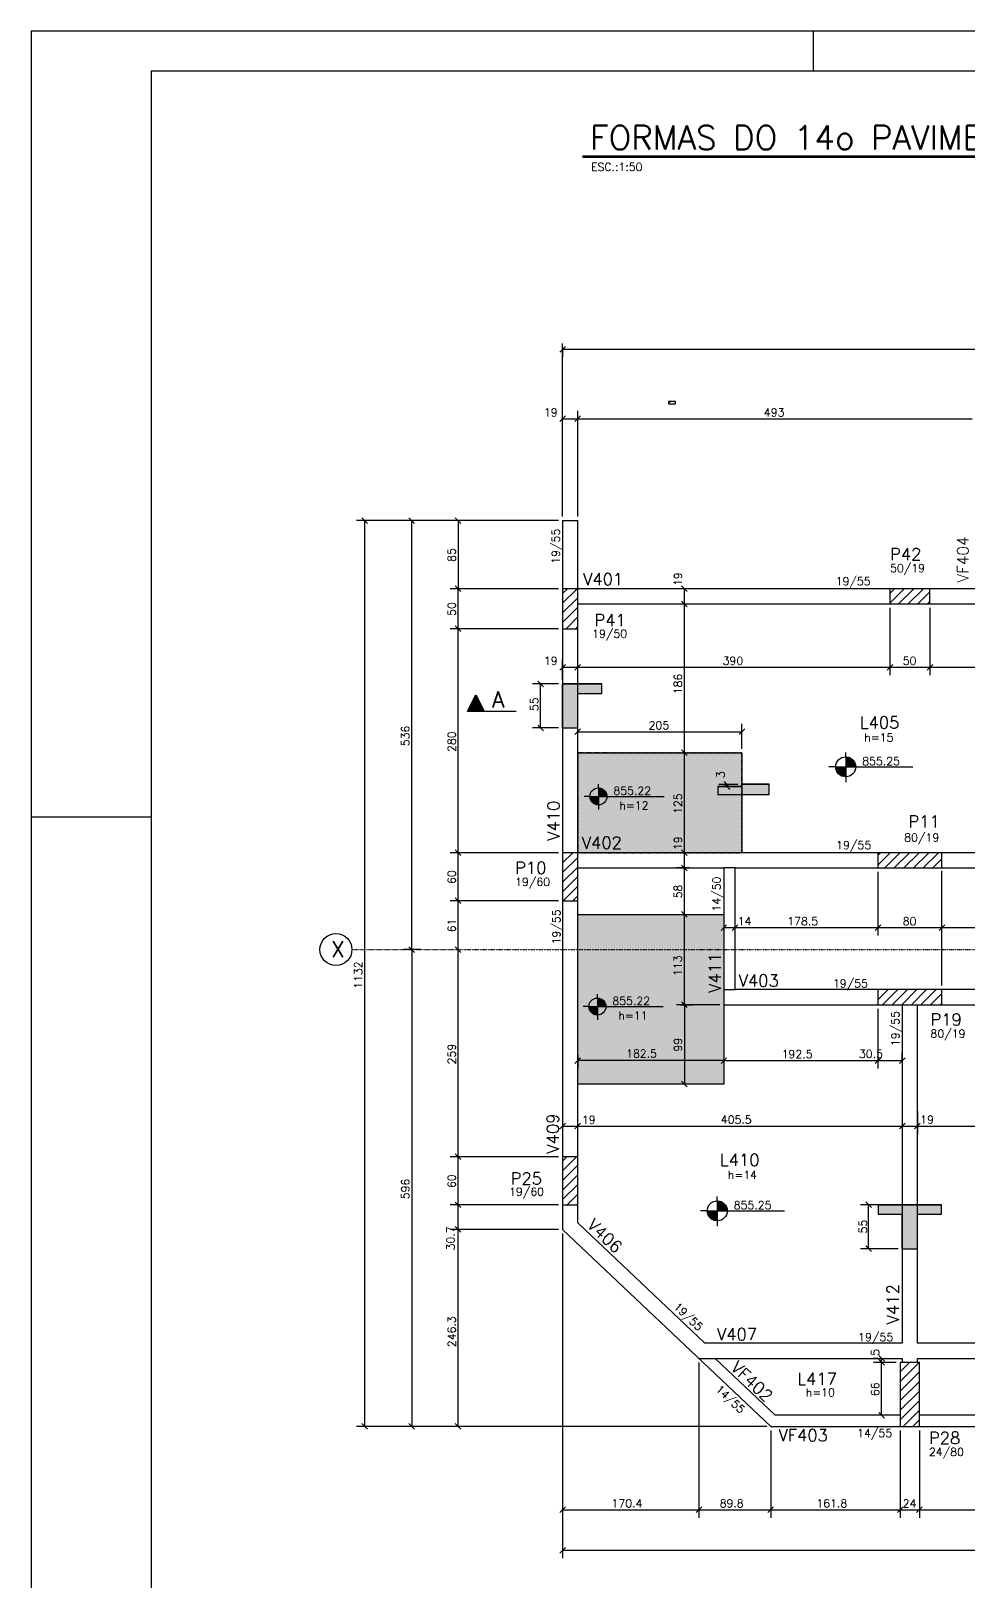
# Model space of a CAD drawing. Extents: x 1435 to 7619, y 830 to 3800.
# Drawn here: x 1435 to 2607, y 1862 to 3800 of the extents above; entities that cross this region are included whole.
import ezdxf

# ---------------------------------------------------------------- set-up
doc = ezdxf.new("R2010")
doc.units = 0
doc.header["$MEASUREMENT"] = 0
doc.linetypes.add('ESTILO_TQS_0004', pattern=[2, 0.5, -0.4, 0.1, -0.4, 0.1, -0.5])
for name, color, linetype in [('1', 1, 'CONTINUOUS'), ('2', 2, 'CONTINUOUS'), ('3', 3, 'CONTINUOUS'), ('4', 4, 'CONTINUOUS'), ('6', 6, 'CONTINUOUS'), ('7', 7, 'CONTINUOUS'), ('8', 8, 'CONTINUOUS'), ('9', 9, 'CONTINUOUS')]:
    doc.layers.add(name, color=color, linetype=linetype)
doc.styles.get("Standard").update_dxf_attribs({"font": 'ROMANS.SHX'})

msp = doc.modelspace()

# ---------------------------------------------------------------- linework, layer by layer
at = {"layer": '1', "linetype": 'Continuous'}
msp.add_line((1584.828547, 2817.302282), (1434.82608, 2817.302282), dxfattribs=at)
for points in [[(1434.82608, 829.928975), (7619.060405, 829.928975), (7619.060405, 3799.928975), (1434.82608, 3799.928975), (1434.82608, 829.928975)], [(2231.265328, 3334.087197), (2240.210004, 3334.087197), (2240.210004, 3336.950955), (2231.265328, 3336.950955), (2231.265328, 3334.087197)]]:
    msp.add_lwpolyline(points, dxfattribs=at)
at = {"layer": '2', "linetype": 'Continuous'}
for p, q in [((2095.554466, 3398.772644), (2102.625534, 3405.843712)), ((2095.554466, 3311.782786), (2102.625534, 3318.853854)), ((2114.554466, 3311.782786), (2121.625534, 3318.853854)), ((2114.554466, 3311.782786), (2121.625534, 3318.853854)), ((1848.205425, 3191.560534), (1855.276492, 3184.489466)), ((1914.0578, 3184.489466), (1906.986732, 3191.560534)), ((1964.978499, 3191.560534), (1972.049567, 3184.489466)), ((1972.049567, 3099.489466), (1964.978499, 3106.560534)), ((1972.049567, 3099.489466), (1964.978499, 3106.560534)), ((1964.978499, 3106.560534), (1972.049567, 3099.489466)), ((2254.842302, 3099.489466), (2247.771234, 3106.560534)), ((2254.842302, 3099.489466), (2247.771234, 3106.560534)), ((2254.842302, 3080.489466), (2247.771234, 3087.560534)), ((2254.842302, 3080.489466), (2247.771234, 3087.560534)), ((2254.842302, 3080.489466), (2247.771234, 3087.560534)), ((1972.049567, 3049.489466), (1964.978499, 3056.560534)), ((1972.049567, 3049.489466), (1964.978499, 3056.560534)), ((2095.554466, 3001.331838), (2102.625534, 3008.402905)), ((2114.554466, 3001.331838), (2121.625534, 3008.402905)), ((2114.554466, 3001.331838), (2121.625534, 3008.402905)), ((2504.554466, 3001.331838), (2511.625534, 3008.402905)), ((2504.554466, 3001.331838), (2511.625534, 3008.402905)), ((2554.554466, 3001.331838), (2561.625534, 3008.402905)), ((2554.554466, 3001.331838), (2561.625534, 3008.402905)), ((2075.211779, 2980.561824), (2068.140711, 2987.632892)), ((2075.211779, 2925.561824), (2068.140711, 2932.632892)), ((2114.554466, 2920.703345), (2121.625534, 2927.774413)), ((2319.554466, 2920.703345), (2326.625534, 2927.774413)), ((2254.842302, 2894.489466), (2247.771234, 2901.560534)), ((2254.842302, 2894.489466), (2247.771234, 2901.560534)), ((2300.838257, 2862.248596), (2307.909324, 2855.177528)), ((2300.838257, 2859.248596), (2307.909324, 2852.177528)), ((1972.049567, 2769.489466), (1964.978499, 2776.560534)), ((1972.049567, 2769.489466), (1964.978499, 2776.560534)), ((1972.049567, 2769.489466), (1964.978499, 2776.560534)), ((2254.842302, 2769.489466), (2247.771234, 2776.560534)), ((2254.842302, 2769.489466), (2247.771234, 2776.560534)), ((2254.842302, 2769.489466), (2247.771234, 2776.560534)), ((2254.842302, 2769.489466), (2247.771234, 2776.560534)), ((2254.842302, 2750.489466), (2247.771234, 2757.560534)), ((2254.842302, 2750.489466), (2247.771234, 2757.560534)), ((2254.842302, 2750.489466), (2247.771234, 2757.560534)), ((2533.09, 2763.525), (2533.09, 2763.525)), ((2108.59, 2743.025), (2108.59, 2743.025)), ((1972.049567, 2709.489466), (1964.978499, 2716.560534)), ((1972.049567, 2709.489466), (1964.978499, 2716.560534)), ((2254.842302, 2692.489466), (2247.771234, 2699.560534)), ((2254.842302, 2692.489466), (2247.771234, 2699.560534)), ((2297.054466, 2675.902112), (2304.125534, 2682.973179)), ((2297.054466, 2675.902112), (2304.125534, 2682.973179)), ((2311.054466, 2675.902112), (2318.125534, 2682.973179)), ((2311.054466, 2675.902112), (2318.125534, 2682.973179)), ((2489.554466, 2675.902112), (2496.625534, 2682.973179)), ((2489.554466, 2675.902112), (2496.625534, 2682.973179)), ((2569.554466, 2675.902112), (2576.625534, 2682.973179)), ((2569.554466, 2675.902112), (2576.625534, 2682.973179)), ((1906.986732, 2655.560534), (1914.0578, 2648.489466)), ((1906.986732, 2655.560534), (1914.0578, 2648.489466)), ((1914.0578, 2648.489466), (1906.986732, 2655.560534)), ((1972.049567, 2648.489466), (1964.978499, 2655.560534)), ((1972.049567, 2648.489466), (1964.978499, 2655.560534)), ((2254.842302, 2579.489466), (2247.771234, 2586.560534)), ((2247.771234, 2586.560534), (2254.842302, 2579.489466)), ((2254.842302, 2579.489466), (2247.771234, 2586.560534)), ((2533.09, 2592.525), (2533.09, 2592.525)), ((2121.625534, 2516.885123), (2114.554466, 2509.814055)), ((2297.054466, 2509.814055), (2304.125534, 2516.885123)), ((2304.125534, 2516.885123), (2297.054466, 2509.814055)), ((2489.554466, 2509.814055), (2496.625534, 2516.885123)), ((2489.554466, 2509.814055), (2496.625534, 2516.885123)), ((2520.054466, 2509.814055), (2527.125534, 2516.885123)), ((2247.771234, 2487.560534), (2254.842302, 2480.489466)), ((2095.554466, 2427.94605), (2102.625534, 2435.017118)), ((2114.554466, 2427.94605), (2121.625534, 2435.017118)), ((2114.554466, 2427.94605), (2121.625534, 2435.017118)), ((2520.054466, 2427.94605), (2527.125534, 2435.017118)), ((2520.054466, 2427.94605), (2527.125534, 2435.017118)), ((2539.054466, 2427.94605), (2546.125534, 2435.017118)), ((2539.054466, 2427.94605), (2546.125534, 2435.017118)), ((2539.054466, 2427.94605), (2546.125534, 2435.017118)), ((1972.049567, 2389.489466), (1964.978499, 2396.560534)), ((1972.049567, 2389.489466), (1964.978499, 2396.560534)), ((2108.59, 2363.025), (2108.59, 2363.025)), ((1972.049567, 2329.489466), (1964.978499, 2336.560534)), ((1972.049567, 2329.489466), (1964.978499, 2336.560534)), ((2484.947986, 2329.642791), (2477.876919, 2336.713858)), ((2484.947986, 2329.642791), (2477.876919, 2336.713858)), ((1972.049567, 2298.780615), (1964.978499, 2305.851682)), ((1972.049567, 2298.780615), (1964.978499, 2305.851682)), ((2484.947986, 2274.642791), (2477.876919, 2281.713858)), ((2484.947986, 2274.642791), (2477.876919, 2281.713858)), ((2501.19342, 2137.489466), (2494.122352, 2144.560534)), ((2501.19342, 2132.489466), (2494.122352, 2139.560534)), ((2501.19342, 2132.489466), (2494.122352, 2139.560534)), ((2533.09, 2096.025), (2533.09, 2096.025)), ((1848.205425, 2059.560534), (1855.276492, 2052.489466)), ((1906.986732, 2059.560534), (1914.0578, 2052.489466)), ((1972.049567, 2052.489466), (1964.978499, 2059.560534)), ((2501.19342, 2066.489466), (2494.122352, 2073.560534)), ((2095.554466, 1948.438085), (2102.625534, 1955.509152)), ((2265.95076, 1948.438085), (2273.021828, 1955.509152)), ((2265.95076, 1948.438085), (2273.021828, 1955.509152)), ((2355.751659, 1948.438085), (2362.822726, 1955.509152)), ((2355.751659, 1948.438085), (2362.822726, 1955.509152)), ((2517.554466, 1948.438085), (2524.625534, 1955.509152)), ((2517.554466, 1948.438085), (2524.625534, 1955.509152)), ((2541.554466, 1948.438085), (2548.625534, 1955.509152)), ((2541.554466, 1948.438085), (2548.625534, 1955.509152)), ((2095.554466, 1897.874697), (2102.625534, 1904.945765))]:
    msp.add_line(p, q, dxfattribs=at)
at = {"layer": '3', "linetype": 'Continuous'}
for p, q in [((2412.353006, 3799.928975), (2412.353006, 3749.929475)), ((2099.09, 3084.796853), (2117.318147, 3103.025)), ((2099.09, 3096.817668), (2105.297332, 3103.025)), ((2508.09, 3085.089133), (2526.025867, 3103.025)), ((2508.09, 3097.109949), (2514.005051, 3103.025)), ((2519.046682, 3084.025), (2538.046682, 3103.025)), ((2531.067497, 3084.025), (2550.067497, 3103.025)), ((2099.09, 3072.776038), (2118.09, 3091.776038)), ((2543.088312, 3084.025), (2558.09, 3099.026688)), ((2555.109128, 3084.025), (2558.09, 3087.005872)), ((2099.09, 3060.755222), (2118.09, 3079.755222)), ((2103.380593, 3053.025), (2118.09, 3067.734407)), ((2115.401408, 3053.025), (2118.09, 3055.713592)), ((2452.887111, 2892.923534), (2452.887111, 2898.428278)), ((2452.887111, 2892.923534), (2452.887111, 2867.923534)), ((2452.887111, 2892.316186), (2456.736236, 2892.316186)), ((2452.887111, 2891.523337), (2458.635573, 2891.523337)), ((2452.887111, 2890.730488), (2459.959369, 2890.730488)), ((2452.887111, 2889.937627), (2460.99463, 2889.937627)), ((2452.887111, 2889.144838), (2461.84197, 2889.144838)), ((2452.887111, 2888.351989), (2462.550979, 2888.351989)), ((2440.387111, 2880.423534), (2431.960407, 2880.423534)), ((2452.887063, 2879.630732), (2440.387063, 2879.630732)), ((2440.387111, 2880.423534), (2465.387111, 2880.423534)), ((2452.887063, 2878.837883), (2440.488057, 2878.837883)), ((2452.887063, 2878.045034), (2440.61542, 2878.045034)), ((2452.887063, 2877.252185), (2440.796046, 2877.252185)), ((2452.887063, 2876.459384), (2441.032319, 2876.459384)), ((2452.887063, 2875.666487), (2441.327624, 2875.666487)), ((2452.887063, 2874.873686), (2441.686683, 2874.873686)), ((2452.887063, 2874.080837), (2442.115836, 2874.080837)), ((2452.887063, 2873.287987), (2442.623858, 2873.287987)), ((2452.887063, 2872.495138), (2443.223243, 2872.495138)), ((2452.887063, 2871.702337), (2443.932204, 2871.702337)), ((2452.887063, 2870.909428), (2444.779544, 2870.909428)), ((2452.887063, 2870.116627), (2445.814805, 2870.116627)), ((2452.887063, 2869.323778), (2447.1386, 2869.323778)), ((2452.887111, 2887.559128), (2463.150315, 2887.559128)), ((2452.887111, 2886.766279), (2463.658338, 2886.766279)), ((2452.887111, 2885.973429), (2464.087491, 2885.973429)), ((2452.887111, 2885.18058), (2464.446549, 2885.18058)), ((2452.887111, 2884.387731), (2464.741855, 2884.387731)), ((2452.887111, 2883.59493), (2464.978128, 2883.59493)), ((2452.887111, 2882.802081), (2465.158706, 2882.802081)), ((2452.887111, 2882.009232), (2465.286117, 2882.009232)), ((2452.887111, 2881.216383), (2465.387111, 2881.216383)), ((2465.387111, 2880.423534), (2536.80986, 2880.423534)), ((2143.792184, 2854.058322), (2143.792184, 2858.737354)), ((2143.792184, 2854.058322), (2143.792184, 2832.808322)), ((2143.792184, 2853.542076), (2147.06394, 2853.542076)), ((2143.792184, 2852.868155), (2148.678377, 2852.868155)), ((2143.792184, 2852.194233), (2149.803603, 2852.194233)), ((2143.792184, 2851.520301), (2150.683575, 2851.520301)), ((2143.792184, 2850.84643), (2151.403814, 2850.84643)), ((2143.792184, 2850.172508), (2152.006472, 2850.172508)), ((2143.792184, 2849.498577), (2152.515908, 2849.498577)), ((2452.887063, 2868.530929), (2449.037986, 2868.530929)), ((2452.887111, 2867.923534), (2452.887111, 2861.055001)), ((2133.167184, 2843.433322), (2126.004486, 2843.433322)), ((2143.792144, 2842.759441), (2133.167144, 2842.759441)), ((2133.167184, 2843.433322), (2154.417184, 2843.433322)), ((2143.792144, 2842.085519), (2133.252989, 2842.085519)), ((2143.792144, 2841.411597), (2133.361247, 2841.411597)), ((2143.792144, 2840.737676), (2133.514779, 2840.737676)), ((2143.792144, 2840.063794), (2133.715611, 2840.063794)), ((2143.792144, 2839.389832), (2133.966621, 2839.389832)), ((2143.792144, 2838.715951), (2134.27182, 2838.715951)), ((2143.792144, 2838.042029), (2134.636601, 2838.042029)), ((2143.792144, 2837.368108), (2135.06842, 2837.368108)), ((2143.792144, 2836.694186), (2135.577896, 2836.694186)), ((2143.792144, 2836.020305), (2136.180514, 2836.020305)), ((2143.792144, 2835.346332), (2136.900752, 2835.346332)), ((2143.792144, 2834.672451), (2137.780724, 2834.672451)), ((2143.792144, 2833.998529), (2138.90595, 2833.998529)), ((2143.792144, 2833.324608), (2140.520428, 2833.324608)), ((2143.792184, 2848.824655), (2152.947727, 2848.824655)), ((2143.792184, 2848.150733), (2153.312507, 2848.150733)), ((2143.792184, 2847.476812), (2153.617707, 2847.476812)), ((2143.792184, 2846.80289), (2153.868717, 2846.80289)), ((2143.792184, 2846.129009), (2154.069548, 2846.129009)), ((2143.792184, 2845.455087), (2154.22304, 2845.455087)), ((2143.792184, 2844.781165), (2154.331339, 2844.781165)), ((2143.792184, 2844.107244), (2154.417184, 2844.107244)), ((2143.792184, 2832.808322), (2143.792184, 2826.970069)), ((2154.417184, 2843.433322), (2225.839933, 2843.433322)), ((2099.09, 2760.23484), (2111.88016, 2773.025)), ((2099.09, 2772.255656), (2099.859344, 2773.025)), ((2493.09, 2757.547936), (2508.567064, 2773.025)), ((2493.09, 2769.568751), (2496.546249, 2773.025)), ((2501.587879, 2754.025), (2520.587879, 2773.025)), ((2513.608694, 2754.025), (2532.608694, 2773.025)), ((2525.62951, 2754.025), (2544.62951, 2773.025)), ((2537.650325, 2754.025), (2556.650325, 2773.025)), ((2549.67114, 2754.025), (2568.67114, 2773.025)), ((2099.09, 2748.214025), (2118.09, 2767.214025)), ((2099.09, 2736.19321), (2118.09, 2755.19321)), ((2561.691956, 2754.025), (2573.09, 2765.423044)), ((2099.09, 2724.172395), (2118.09, 2743.172395)), ((2099.963421, 2713.025), (2118.09, 2731.151579)), ((2111.984236, 2713.025), (2118.09, 2719.130764)), ((2493.09, 2589.256522), (2505.858478, 2602.025)), ((2493.09, 2601.277338), (2493.837662, 2602.025)), ((2498.879293, 2583.025), (2517.879293, 2602.025)), ((2510.900108, 2583.025), (2529.900108, 2602.025)), ((2522.920924, 2583.025), (2541.920924, 2602.025)), ((2534.941739, 2583.025), (2553.941739, 2602.025)), ((2546.962554, 2583.025), (2565.962554, 2602.025)), ((2131.940825, 2580.784402), (2124.778127, 2580.784402)), ((2142.565784, 2580.110521), (2131.940784, 2580.110521)), ((2131.940825, 2580.784402), (2153.190825, 2580.784402)), ((2142.565784, 2579.436599), (2132.026629, 2579.436599)), ((2142.565784, 2578.762677), (2132.134888, 2578.762677)), ((2142.565784, 2578.088756), (2132.28842, 2578.088756)), ((2142.565825, 2591.409402), (2142.565825, 2596.088434)), ((2142.565825, 2591.409402), (2142.565825, 2570.159402)), ((2142.565825, 2590.893157), (2145.837581, 2590.893157)), ((2142.565825, 2590.219235), (2147.452018, 2590.219235)), ((2142.565825, 2589.545313), (2148.577244, 2589.545313)), ((2142.565825, 2588.871381), (2149.457216, 2588.871381)), ((2142.565825, 2588.19751), (2150.177455, 2588.19751)), ((2142.565825, 2587.523589), (2150.780113, 2587.523589)), ((2142.565825, 2586.849657), (2151.289549, 2586.849657)), ((2142.565825, 2586.175735), (2151.721368, 2586.175735)), ((2142.565825, 2585.501813), (2152.086148, 2585.501813)), ((2142.565825, 2584.827892), (2152.391348, 2584.827892)), ((2142.565825, 2584.15397), (2152.642357, 2584.15397)), ((2142.565825, 2583.480089), (2152.843189, 2583.480089)), ((2142.565825, 2582.806167), (2152.996681, 2582.806167)), ((2142.565825, 2582.132245), (2153.10498, 2582.132245)), ((2142.565825, 2581.458324), (2153.190825, 2581.458324)), ((2153.190825, 2580.784402), (2224.613574, 2580.784402)), ((2558.983369, 2583.025), (2573.09, 2597.131631)), ((2571.004185, 2583.025), (2573.09, 2585.110815)), ((2142.565784, 2577.414874), (2132.489252, 2577.414874)), ((2142.565784, 2576.740912), (2132.740262, 2576.740912)), ((2142.565784, 2576.067031), (2133.045461, 2576.067031)), ((2142.565784, 2575.393109), (2133.410242, 2575.393109)), ((2142.565784, 2574.719188), (2133.842061, 2574.719188)), ((2142.565784, 2574.045266), (2134.351537, 2574.045266)), ((2142.565784, 2573.371385), (2134.954154, 2573.371385)), ((2142.565784, 2572.697412), (2135.674393, 2572.697412)), ((2142.565784, 2572.023531), (2136.554365, 2572.023531)), ((2142.565784, 2571.34961), (2137.679591, 2571.34961)), ((2142.565784, 2570.675688), (2139.294069, 2570.675688)), ((2142.565825, 2570.159402), (2142.565825, 2564.321149)), ((2099.09, 2375.568751), (2116.546249, 2393.025)), ((2099.09, 2387.589567), (2104.525433, 2393.025)), ((2099.09, 2363.547936), (2118.09, 2382.547936)), ((2099.09, 2351.527121), (2118.09, 2370.527121)), ((2099.09, 2339.506306), (2118.09, 2358.506306)), ((2104.62951, 2333.025), (2118.09, 2346.48549)), ((2116.650325, 2333.025), (2118.09, 2334.464675)), ((2292.334763, 2338.043089), (2292.334763, 2343.547833)), ((2292.334763, 2338.043089), (2292.334763, 2313.043089)), ((2292.334763, 2337.435742), (2296.183888, 2337.435742)), ((2292.334763, 2336.642893), (2298.083226, 2336.642893)), ((2292.334763, 2335.850044), (2299.407021, 2335.850044)), ((2292.334763, 2335.057183), (2300.442282, 2335.057183)), ((2292.334763, 2334.264393), (2301.289622, 2334.264393)), ((2292.334763, 2333.471544), (2301.998631, 2333.471544)), ((2292.334763, 2332.678683), (2302.597968, 2332.678683)), ((2292.334763, 2331.885834), (2303.10599, 2331.885834)), ((2292.334763, 2331.092985), (2303.535143, 2331.092985)), ((2292.334763, 2330.300136), (2303.894202, 2330.300136)), ((2292.334763, 2329.507287), (2304.189507, 2329.507287)), ((2292.334763, 2328.714485), (2304.42578, 2328.714485)), ((2292.334763, 2327.921636), (2304.606358, 2327.921636)), ((2292.334763, 2327.128787), (2304.733769, 2327.128787)), ((2292.334763, 2326.335938), (2304.834763, 2326.335938)), ((2279.834763, 2325.543089), (2271.408059, 2325.543089)), ((2292.334715, 2324.750288), (2279.834715, 2324.750288)), ((2279.834763, 2325.543089), (2304.834763, 2325.543089)), ((2292.334715, 2323.957439), (2279.93571, 2323.957439)), ((2292.334715, 2323.16459), (2280.063073, 2323.16459)), ((2292.334715, 2322.371741), (2280.243699, 2322.371741)), ((2292.334715, 2321.578939), (2280.479971, 2321.578939)), ((2292.334715, 2320.786043), (2280.775277, 2320.786043)), ((2292.334715, 2319.993241), (2281.134335, 2319.993241)), ((2292.334715, 2319.200392), (2281.563489, 2319.200392)), ((2292.334715, 2318.407543), (2282.071511, 2318.407543)), ((2292.334715, 2317.614694), (2282.670895, 2317.614694)), ((2292.334715, 2316.821893), (2283.379857, 2316.821893)), ((2292.334715, 2316.028984), (2284.227196, 2316.028984)), ((2292.334715, 2315.236183), (2285.262457, 2315.236183)), ((2292.334715, 2314.443333), (2286.586253, 2314.443333)), ((2292.334715, 2313.650484), (2288.485638, 2313.650484)), ((2292.334763, 2313.043089), (2292.334763, 2306.174557)), ((2304.834763, 2325.543089), (2376.257512, 2325.543089)), ((2521.09, 2112.38228), (2544.73272, 2136.025)), ((2521.09, 2124.403096), (2532.711904, 2136.025)), ((2521.09, 2100.361465), (2545.09, 2124.361465)), ((2521.09, 2088.34065), (2545.09, 2112.34065)), ((2521.09, 2076.319835), (2545.09, 2100.319835)), ((2521.09, 2064.299019), (2545.09, 2088.299019)), ((2524.836796, 2056.025), (2545.09, 2076.278204)), ((2536.857611, 2056.025), (2545.09, 2064.257389))]:
    msp.add_line(p, q, dxfattribs=at)
for points in [[(2099.09, 3188.025), (2099.09, 3103.025)], [(2099.09, 3188.025), (2118.09, 3188.025)], [(2118.09, 3103.025), (2118.09, 3188.025)], [(2508.09, 3103.025), (2118.09, 3103.025)], [(2960.59, 3103.025), (2558.09, 3103.025)], [(2118.09, 3084.025), (2508.09, 3084.025)], [(2558.09, 3084.025), (2960.59, 3084.025)], [(2099.09, 3053.025), (2099.09, 2773.025)], [(2118.09, 2773.025), (2118.09, 3053.025)], [(2307.59, 2773.025), (2118.09, 2773.025)], [(2493.09, 2773.025), (2307.59, 2773.025)], [(2960.59, 2773.025), (2573.09, 2773.025)], [(2118.09, 2754.025), (2300.59, 2754.025)], [(2300.59, 2754.025), (2300.59, 2583.025)], [(2314.59, 2754.025), (2300.59, 2754.025)], [(2314.59, 2754.025), (2493.09, 2754.025)], [(2314.59, 2602.025), (2314.59, 2754.025)], [(2573.09, 2754.025), (2960.59, 2754.025)], [(2099.09, 2713.025), (2099.09, 2393.025)], [(2118.09, 2393.025), (2118.09, 2713.025)], [(2300.59, 2602.025), (2314.59, 2602.025)], [(2493.09, 2602.025), (2314.59, 2602.025)], [(2960.59, 2602.025), (2573.09, 2602.025)], [(2300.59, 2583.025), (2493.09, 2583.025)], [(2523.59, 2583.025), (2523.59, 2160.025)], [(2542.59, 2160.025), (2542.59, 2583.025)], [(2573.09, 2583.025), (2960.59, 2583.025)], [(2099.09, 2333.025), (2099.09, 2302.316149)], [(2118.09, 2310.493423), (2118.09, 2333.025)], [(2277.052608, 2160.025), (2118.09, 2310.493423)], [(2099.09, 2302.316149), (2266.738799, 2143.625682)], [(2523.59, 2160.025), (2277.052608, 2160.025)], [(2960.59, 2160.025), (2542.59, 2160.025)], [(2266.738895, 2143.625591), (2359.287269, 2056.025)], [(2269.486438, 2141.025), (2523.59, 2141.025)], [(2364.862335, 2070.025), (2289.852173, 2141.025)], [(2523.59, 2141.025), (2523.59, 2136.025)], [(2542.59, 2141.025), (2960.59, 2141.025)], [(2542.59, 2136.025), (2542.59, 2141.025)], [(2359.287269, 2056.025), (2521.09, 2056.025)], [(2521.09, 2070.025), (2364.862335, 2070.025)], [(2958.09, 2070.025), (2545.09, 2070.025)], [(2545.09, 2056.025), (2958.09, 2056.025)]]:
    msp.add_lwpolyline(points, dxfattribs=at)
at = {"layer": '3', "linetype": 'ESTILO_TQS_0004'}
for points in [[(2118.09, 2773.025), (2323.09, 2773.025), (2323.09, 2898.025), (2118.09, 2898.025), (2118.09, 2773.025)], [(2300.59, 2484.025), (2118.09, 2484.025), (2118.09, 2696.025), (2300.59, 2696.025), (2300.59, 2484.025)]]:
    msp.add_lwpolyline(points, dxfattribs=at)
at = {"layer": '3', "linetype": 'Continuous'}
for centre, radius in [((2452.887111, 2880.423534), 12.5), ((2143.792184, 2843.433322), 10.625), ((1815.89007, 2652.025), 20), ((2142.565825, 2580.784402), 10.625), ((2292.334763, 2325.543089), 12.5)]:
    msp.add_circle(centre, radius, dxfattribs=at)
at = {"layer": '6', "linetype": 'Continuous'}
for p, q in [((2123.966424, 3644.156598), (2838.445667, 3644.156598)), ((2123.966424, 3642.358558), (2838.445667, 3642.358558)), ((1980.231679, 2949.704427), (1990.602476, 2970.446027)), ((1980.372728, 2949.79133), (1990.602476, 2970.250929)), ((1988.209225, 2965.659476), (1992.995776, 2965.659476)), ((1989.006979, 2967.255026), (1992.198027, 2967.255026)), ((1989.804728, 2968.850529), (1991.563679, 2968.850529)), ((1990.602476, 2970.446027), (2000.929821, 2949.79133)), ((1990.602476, 2970.250875), (2000.832272, 2949.791378)), ((2099.09, 2984.097358), (2099.09, 2984.097358)), ((2099.09, 2984.097358), (2118.09, 2984.097358)), ((2099.09, 2972.097358), (2099.09, 2984.097358)), ((2099.09, 2929.097358), (2099.09, 2972.097358)), ((2099.09, 2972.097358), (2099.09, 2972.097358)), ((2118.09, 2984.097358), (2148.09, 2984.097358)), ((2118.09, 2929.097358), (2118.09, 2972.097358)), ((2118.09, 2972.097358), (2148.09, 2972.097358)), ((2041.02943, 2949.704427), (1980.231679, 2949.704427)), ((1980.372728, 2949.791378), (2041.02943, 2949.791378)), ((1981.029428, 2951.29993), (2000.175572, 2951.29993)), ((1981.827176, 2952.895427), (1999.377776, 2952.895427)), ((1982.624925, 2954.49093), (1998.580027, 2954.49093)), ((1983.422727, 2956.086427), (1997.782279, 2956.086427)), ((1984.220476, 2957.681978), (1996.98453, 2957.681978)), ((1985.018224, 2959.277475), (1996.186782, 2959.277475)), ((1985.815979, 2960.872978), (1995.389021, 2960.872978)), ((1986.613727, 2962.468475), (1994.591273, 2962.468475)), ((1987.411476, 2964.063978), (1993.793524, 2964.063978)), ((2099.09, 2929.097358), (2118.09, 2929.097358)), ((2293.09, 2855.713062), (2323.09, 2855.713062)), ((2323.09, 2855.713062), (2323.09, 2858.713062)), ((2323.09, 2858.713062), (2357.058255, 2858.713062)), ((2293.09, 2845.713062), (2357.058255, 2845.713062)), ((2493.59, 2333.178324), (2523.59, 2333.178324)), ((2523.59, 2333.178324), (2542.59, 2333.178324)), ((2542.59, 2333.178324), (2572.59, 2333.178324)), ((2493.59, 2321.178324), (2523.59, 2321.178324)), ((2523.59, 2278.178324), (2523.59, 2321.178324)), ((2542.59, 2278.178324), (2542.59, 2321.178324)), ((2542.59, 2321.178324), (2572.59, 2321.178324)), ((2523.59, 2278.178324), (2542.59, 2278.178324))]:
    msp.add_line(p, q, dxfattribs=at)
msp.add_lwpolyline([(1584.828547, 879.93055), (7569.064811, 879.93055), (7569.064811, 3749.929475), (1584.828547, 3749.929475), (1584.828547, 879.93055)], dxfattribs=at)
at = {"layer": '7', "linetype": 'Continuous'}
for points in [[(2099.09, 3053.025), (2118.09, 3053.025), (2118.09, 3103.025), (2099.09, 3103.025), (2099.09, 3053.025)], [(2508.09, 3084.025), (2558.09, 3084.025), (2558.09, 3103.025), (2508.09, 3103.025), (2508.09, 3084.025)], [(2099.09, 2713.025), (2118.09, 2713.025), (2118.09, 2773.025), (2099.09, 2773.025), (2099.09, 2713.025)], [(2493.09, 2754.025), (2573.09, 2754.025), (2573.09, 2773.025), (2493.09, 2773.025), (2493.09, 2754.025)], [(2493.09, 2583.025), (2573.09, 2583.025), (2573.09, 2602.025), (2493.09, 2602.025), (2493.09, 2583.025)], [(2099.09, 2333.025), (2118.09, 2333.025), (2118.09, 2393.025), (2099.09, 2393.025), (2099.09, 2333.025)], [(2521.09, 2056.025), (2545.09, 2056.025), (2545.09, 2136.025), (2521.09, 2136.025), (2521.09, 2056.025)]]:
    msp.add_lwpolyline(points, dxfattribs=at)
at = {"layer": '8', "linetype": 'Continuous'}
for points in [[(2099.09, 2984.097358), (2099.09, 2972.097358), (2099.09, 2929.097358), (2118.09, 2929.097358), (2118.09, 2972.097358), (2148.09, 2972.097358), (2148.09, 2984.097358), (2099.09, 2984.097358)], [(2293.09, 2845.713062), (2357.058255, 2845.713062), (2357.058255, 2858.713062), (2323.09, 2858.713062), (2323.09, 2855.713062), (2293.09, 2855.713062), (2293.09, 2845.713062)], [(2493.59, 2333.178324), (2493.59, 2321.178324), (2523.59, 2321.178324), (2523.59, 2278.178324), (2542.59, 2278.178324), (2542.59, 2321.178324), (2572.59, 2321.178324), (2572.59, 2333.178324), (2493.59, 2333.178324)]]:
    msp.add_lwpolyline(points, dxfattribs=at)
for points in [[(2099.09, 2972.097358), (2099.09, 2929.097358), (2099.09, 2984.097358)], [(2099.09, 2929.097358), (2118.09, 2929.097358), (2099.09, 2984.097358)], [(2118.09, 2929.097358), (2118.09, 2972.097358), (2099.09, 2984.097358)], [(2118.09, 2972.097358), (2148.09, 2972.097358), (2099.09, 2984.097358)], [(2148.09, 2972.097358), (2148.09, 2984.097358), (2099.09, 2984.097358)], [(2099.09, 2984.097358), (2099.09, 2984.097358), (2148.09, 2984.097358)], [(2357.058255, 2845.713062), (2323.09, 2855.713062), (2293.09, 2855.713062)], [(2357.058255, 2845.713062), (2293.09, 2855.713062), (2293.09, 2845.713062)], [(2357.058255, 2845.713062), (2357.058255, 2858.713062), (2323.09, 2858.713062)], [(2357.058255, 2845.713062), (2323.09, 2858.713062), (2323.09, 2855.713062)], [(2493.59, 2333.178324), (2493.59, 2321.178324), (2572.59, 2333.178324)], [(2493.59, 2321.178324), (2523.59, 2321.178324), (2572.59, 2333.178324)], [(2523.59, 2321.178324), (2542.59, 2321.178324), (2572.59, 2333.178324)], [(2542.59, 2321.178324), (2572.59, 2321.178324), (2572.59, 2333.178324)], [(2523.59, 2278.178324), (2542.59, 2278.178324), (2523.59, 2321.178324)], [(2542.59, 2278.178324), (2542.59, 2321.178324), (2523.59, 2321.178324)]]:
    msp.add_solid(points, dxfattribs=at)
at = {"layer": '9', "linetype": 'Continuous'}
for p, q in [((2099.09, 3198.025), (2099.09, 3409.37602)), ((2099.09, 3404.37602), (2099.09, 3392.308178)), ((2099.09, 3402.308178), (4062.59, 3402.308178)), ((2099.09, 3193.025), (2099.09, 3325.31832)), ((2099.09, 3315.31832), (2118.09, 3315.31832)), ((2118.09, 3193.025), (2118.09, 3325.31832)), ((2118.09, 3198.025), (2118.09, 3325.31832)), ((2118.09, 3315.31832), (2611.09, 3315.31832)), ((1905.522266, 3188.025), (1841.740958, 3188.025)), ((1851.740958, 3188.025), (1851.740958, 2056.025)), ((1963.514033, 3188.025), (1900.522266, 3188.025)), ((1910.522266, 2652.025), (1910.522266, 3188.025)), ((2094.09, 3188.025), (1958.514033, 3188.025)), ((1968.514033, 3188.025), (1968.514033, 3103.025)), ((2094.09, 3103.025), (1958.514033, 3103.025)), ((2011.183173, 3103.025), (1958.514033, 3103.025)), ((1968.514033, 3053.025), (1968.514033, 3103.025)), ((2251.306768, 3084.025), (2251.306768, 3103.025)), ((2251.306768, 2898.025), (2251.306768, 3084.025)), ((2508.09, 3079.025), (2508.09, 2994.867371)), ((2558.09, 3079.025), (2558.09, 2994.867371)), ((2094.09, 3053.025), (1958.514033, 3053.025)), ((1968.514033, 2773.025), (1968.514033, 3053.025)), ((2099.09, 2989.097358), (2099.09, 3014.867371)), ((2099.09, 3004.867371), (2118.09, 3004.867371)), ((2118.09, 2989.097358), (2118.09, 3014.867371)), ((2118.09, 3004.867371), (2508.09, 3004.867371)), ((2508.09, 3004.867371), (2558.09, 3004.867371)), ((2558.09, 3004.867371), (2960.59, 3004.867371)), ((2094.09, 2984.097358), (2061.676245, 2984.097358)), ((2071.676245, 2929.097358), (2071.676245, 2984.097358)), ((2094.09, 2929.097358), (2061.676245, 2929.097358)), ((2118.09, 2903.025), (2118.09, 2934.238879)), ((2323.09, 2903.025), (2323.09, 2934.238879)), ((2118.09, 2924.238879), (2323.09, 2924.238879)), ((2251.306768, 2773.025), (2251.306768, 2898.025)), ((2294.373791, 2858.713062), (2318.09, 2858.713062)), ((2294.373791, 2855.713062), (2307.331935, 2855.713062)), ((2304.373791, 2855.713062), (2304.373791, 2858.713062)), ((2094.09, 2773.025), (1958.514033, 2773.025)), ((1988.418217, 2773.025), (1958.514033, 2773.025)), ((1968.514033, 2713.025), (1968.514033, 2773.025)), ((2254.401531, 2773.025), (2241.306768, 2773.025)), ((2251.306768, 2754.025), (2251.306768, 2773.025)), ((2257.099785, 2754.025), (2241.306768, 2754.025)), ((2246.306768, 2754.025), (2261.306768, 2754.025)), ((2251.306768, 2696.025), (2251.306768, 2754.025)), ((2493.09, 2749.025), (2493.09, 2669.437645)), ((2573.09, 2607.025), (2573.09, 2750.534911)), ((2094.09, 2713.025), (1958.514033, 2713.025)), ((1968.514033, 2652.025), (1968.514033, 2713.025)), ((2251.306768, 2583.025), (2251.306768, 2696.025)), ((2300.59, 2679.437645), (2314.59, 2679.437645)), ((2314.59, 2679.437645), (2493.09, 2679.437645)), ((2493.09, 2679.437645), (2573.09, 2679.437645)), ((2573.09, 2679.437645), (2960.59, 2679.437645)), ((1921.952587, 2652.025), (1900.522266, 2652.025)), ((1916.952587, 2652.025), (1900.522266, 2652.025)), ((1910.522266, 2652.025), (1910.522266, 2056.025)), ((1968.514033, 2393.025), (1968.514033, 2652.025)), ((2295.59, 2583.025), (2241.306768, 2583.025)), ((2259.037477, 2583.025), (2241.306768, 2583.025)), ((2246.306768, 2583.025), (2261.306768, 2583.025)), ((2251.306768, 2583.025), (2251.306768, 2484.025)), ((2493.09, 2578.025), (2493.09, 2503.349589)), ((2118.09, 2520.293788), (2118.09, 2503.349589)), ((2523.59, 2514.317673), (2523.59, 2523.349589)), ((2300.59, 2513.349589), (2118.09, 2513.349589)), ((2300.59, 2513.349589), (2493.09, 2513.349589)), ((2493.09, 2513.349589), (2523.59, 2513.349589)), ((2267.167556, 2484.025), (2241.306768, 2484.025)), ((2542.59, 2449.58203), (2542.59, 2421.481584)), ((2099.09, 2431.481584), (2118.09, 2431.481584)), ((2118.09, 2431.481584), (2523.59, 2431.481584)), ((2523.59, 2431.481584), (2542.59, 2431.481584)), ((2542.59, 2431.481584), (2835.59, 2431.481584)), ((2094.09, 2393.025), (1958.514033, 2393.025)), ((1968.514033, 2333.025), (1968.514033, 2393.025)), ((2094.09, 2333.025), (1958.514033, 2333.025)), ((1968.514033, 2302.316149), (1968.514033, 2333.025)), ((2495.081205, 2333.178324), (2471.412453, 2333.178324)), ((2495.081205, 2333.178324), (2471.412453, 2333.178324)), ((2481.412453, 2278.178324), (2481.412453, 2333.178324)), ((2481.412453, 2278.178324), (2481.412453, 2333.178324)), ((2094.09, 2302.316149), (1958.514033, 2302.316149)), ((1968.514033, 2056.025), (1968.514033, 2302.316149)), ((2099.09, 2297.316149), (2099.09, 1941.973619)), ((2518.59, 2278.178324), (2471.412453, 2278.178324)), ((2518.59, 2278.178324), (2471.412453, 2278.178324)), ((2269.486294, 2136.025), (2269.486294, 1941.973619)), ((2493.940471, 2141.025), (2487.657886, 2141.025)), ((2516.09, 2136.025), (2487.657886, 2136.025)), ((2497.657886, 2136.025), (2497.657886, 2141.025)), ((2497.657886, 2070.025), (2497.657886, 2136.025)), ((1905.522266, 2056.025), (1841.740958, 2056.025)), ((1905.522266, 2056.025), (1858.984362, 2056.025)), ((1963.514033, 2056.025), (1900.522266, 2056.025)), ((2354.287193, 2056.025), (1958.514033, 2056.025)), ((2494.222198, 2070.025), (2487.657886, 2070.025)), ((2359.287193, 2051.025), (2359.287193, 1941.973619)), ((2521.09, 2051.025), (2521.09, 1941.973619)), ((2545.09, 2051.025), (2545.09, 1941.973619)), ((2099.09, 1951.973619), (2269.486294, 1951.973619)), ((2099.09, 1946.973619), (2099.09, 1891.410231)), ((2269.486294, 1951.973619), (2359.287193, 1951.973619)), ((2359.287193, 1951.973619), (2521.09, 1951.973619)), ((2521.09, 1951.973619), (2545.09, 1951.973619)), ((2545.09, 1951.973619), (2958.09, 1951.973619)), ((2099.09, 1901.410231), (5472.59, 1901.410231))]:
    msp.add_line(p, q, dxfattribs=at)
at = {"layer": '9', "linetype": 'ESTILO_TQS_0004'}
msp.add_line((1835.89007, 2652.025), (5717.148403, 2652.025), dxfattribs=at)
at = {"layer": '9', "linetype": 'Continuous'}
for points in [[(2118.09, 2898.025), (2323.09, 2898.025), (2323.09, 2773.025), (2118.09, 2773.025), (2118.09, 2898.025)], [(2118.09, 2696.025), (2300.59, 2696.025), (2300.59, 2484.025), (2118.09, 2484.025), (2118.09, 2696.025)]]:
    msp.add_lwpolyline(points, dxfattribs=at)
for points in [[(2323.09, 2898.025), (2323.09, 2773.025), (2118.09, 2898.025)], [(2323.09, 2773.025), (2118.09, 2773.025), (2118.09, 2898.025)], [(2118.09, 2898.025), (2118.09, 2898.025), (2118.09, 2773.025)], [(2300.59, 2696.025), (2300.59, 2484.025), (2118.09, 2696.025)], [(2300.59, 2484.025), (2118.09, 2484.025), (2118.09, 2696.025)], [(2118.09, 2696.025), (2118.09, 2696.025), (2118.09, 2484.025)]]:
    msp.add_solid(points, dxfattribs=at)

# ---------------------------------------------------------------- texts
at = {"layer": '1', "linetype": 'Continuous'}
msp.add_text('C:\\Users\\Werebe\\OneDrive\\Jair\\TQS\\TQS\\Logo\\ALIMONTI.JPG', height=0.051139, dxfattribs=at).set_placement((2231.345191, 3335.519076))
at = {"layer": '2', "linetype": 'Continuous'}
for s, p in [('ESC.:1:50', (2134.585907, 3625.082618)), ('19', (2075.75667, 3318.31832)), ('493', (2350.59, 3318.31832)), ('19', (2075.75667, 3007.867371)), ('390', (2299.09, 3007.867371)), ('50', (2524.09, 3007.867371)), ('205', (2206.59, 2927.238879)), ('14', (2317.92333, 2682.437645)), ('178.5', (2379.84, 2682.437645)), ('80', (2524.09, 2682.437645)), ('182.5', (2178.477045, 2517.035885)), ('192.5', (2372.84, 2516.349589)), ('30.5', (2469.422129, 2516.69118)), ('19', (2123.270762, 2434.257461)), ('405.5', (2296.84, 2434.481584)), ('19', (2545.92333, 2434.481584)), ('170.4', (2160.288147, 1954.973619)), ('89.8', (2295.386743, 1954.973619)), ('161.8', (2416.188596, 1954.973619)), ('24', (2524.09, 1954.973619))]:
    msp.add_text(s, height=10, dxfattribs=at).set_placement(p)
for s, p in [('85', (1965.514033, 3136.525)), ('19', (2248.306768, 3106.35833)), ('50', (1965.514033, 3069.025)), ('186', (2248.306768, 2971.071854)), ('55', (2068.676245, 2950.097358)), ('536', (1907.522266, 2906.025)), ('280', (1965.514033, 2899.025)), ('3', (2301.561041, 2866.34779)), ('125', (2248.306768, 2821.525)), ('19', (2248.306768, 2776.35833)), ('60', (1965.514033, 2734.025)), ('58', (2248.306768, 2716.025)), ('61', (1965.514033, 2673.525)), ('1132', (1848.740958, 2603.025)), ('113', (2248.069728, 2618.887875)), ('99', (2248.306768, 2524.525)), ('259', (1965.514033, 2508.525)), ('60', (1965.514033, 2354.025)), ('596', (1907.522266, 2340.025)), ('55', (2479.456356, 2297.310035)), ('30.7', (1964.087621, 2276.092423)), ('246.3', (1965.514033, 2155.170574)), ('5', (2494.657886, 2144.35833)), ('66', (2494.657886, 2094.025))]:
    msp.add_text(s, height=10, rotation=90, dxfattribs=at).set_placement(p)
at = {"layer": '3', "linetype": 'Continuous'}
for s, rotation, p in [('19/55', 90, (2095.535799, 3134.134158)), ('14/50', 90, (2296.473343, 2699.457226)), ('19/55', 90, (2096.283499, 2658.453679)), ('19/55', 90, (2519.932505, 2531.357154)), ('19/55', 316.572, (2237.028397, 2204.720849)), ('14/55', 316.572, (2289.499037, 2101.578557))]:
    msp.add_text(s, height=10, rotation=rotation, dxfattribs=at).set_placement(p)
for s, p in [('50/19', (2508.255979, 3123.655564)), ('19/55', (2440.360584, 3107.286541)), ('19/50', (2135.989767, 3041.630861)), ('h=15', (2476.105738, 2912.019742)), ('855.25', (2473.54493, 2882.490939)), ('855.22', (2162.575003, 2845.500728)), ('h=12', (2170.106401, 2827.177659)), ('80/19', (2526.004412, 2786.990681)), ('19/55', (2441.035477, 2777.50874)), ('19/60', (2039.744079, 2731.644279)), ('19/55', (2436.921667, 2604.675029)), ('855.22', (2161.348644, 2582.851808)), ('h=11', (2168.880042, 2564.528739)), ('80/19', (2558.820373, 2541.976706)), ('h=14', (2305.610945, 2365.374091)), ('19/60', (2032.174503, 2344.477805)), ('855.25', (2312.992582, 2327.610495)), ('19/55', (2468.507703, 2162.659658)), ('h=10', (2403.00148, 2093.59933)), ('14/55', (2467.226074, 2042.737575)), ('24/80', (2556.900272, 2019.179727))]:
    msp.add_text(s, height=10, dxfattribs=at).set_placement(p)
at = {"layer": '4', "linetype": 'Continuous'}
for s, height, rotation, p in [('VF404', 14, 90, (2606.309474, 3110.705643)), ('V410', 15, 90, (2095.34, 2788.025)), ('V411', 15, 90, (2296.84, 2598.025)), ('V409', 15, 90, (2094.345945, 2397.090397)), ('V406', 15, 316.572, (2128.495412, 2305.971418)), ('V412', 15, 90, (2519.291474, 2183.801421)), ('VF402', 15, 316.573, (2308.120246, 2127.842067))]:
    msp.add_text(s, height=height, rotation=rotation, dxfattribs=at).set_placement(p)
for s, p in [('P42', (2508.255979, 3138.655564)), ('V401', (2124.679754, 3107.475854)), ('P41', (2138.825694, 3056.225729)), ('L405', (2470.476592, 2928.215579)), ('P11', (2531.121234, 2804.549092)), ('V402', (2123.061425, 2778.112143)), ('P10', (2039.744079, 2746.644279)), ('V403', (2319.078955, 2605.775)), ('P19', (2558.820373, 2556.976706)), ('L410', (2295.721517, 2381.613366)), ('P25', (2034.162613, 2358.48375)), ('V407', (2292.052608, 2163.775)), ('L417', (2392.429116, 2108.212022)), ('VF403', (2368.884907, 2037.541826)), ('P28', (2556.900272, 2034.179727))]:
    msp.add_text(s, height=15, dxfattribs=at).set_placement(p)
at = {"layer": '6', "linetype": 'Continuous'}
for s, height, p in [('FORMAS DO 14o PAVIMENTO)', 30, (2133.480971, 3651.680687)), ('A', 20, (2011.02943, 2954.704427)), ('X', 20, (1809.900786, 2642.66082))]:
    msp.add_text(s, height=height, dxfattribs=at).set_placement(p)

doc.saveas('drawing.dxf')
